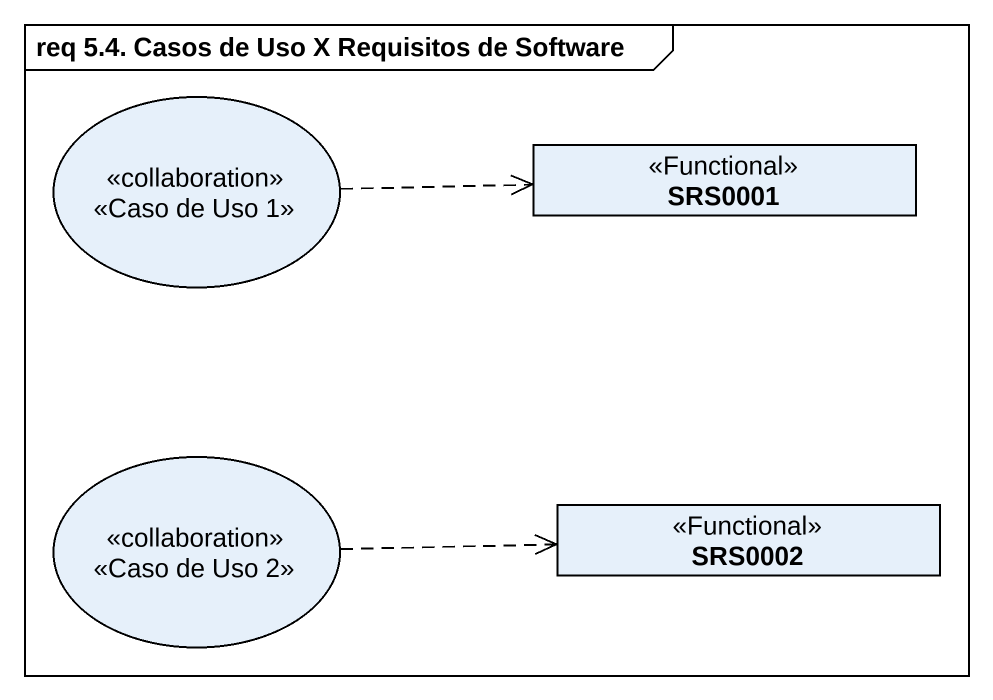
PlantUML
@startuml
mainframe req 5.4. Casos de Uso X Requisitos de Software
allowmixing
hide circle
hide empty members
usecase "<<Caso de Uso 1>>" as Caso_de_Uso_1 <<collaboration>>
class SRS0001 <<Functional>>
usecase "<<Caso de Uso 2>>" as Caso_de_Uso_2 <<collaboration>>
class SRS0002 <<Functional>>
Caso_de_Uso_1 .right.> SRS0001
Caso_de_Uso_2 .right.> SRS0002
@enduml
